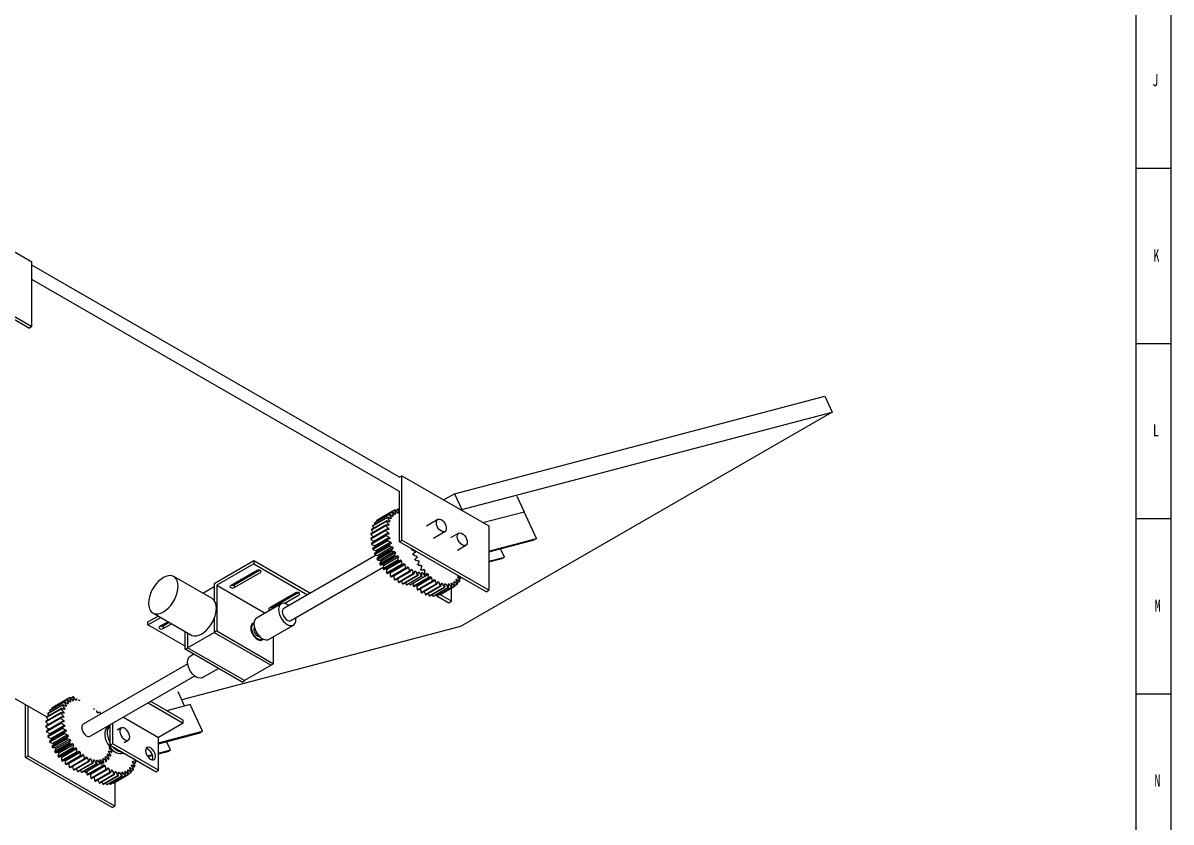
# Model space of a CAD drawing. Header units: millimetres. Extents: x 0 to 1189, y 0 to 841.
# Drawn here: x 861.2 to 1189, y 184 to 412.1 of the extents above; entities that cross this region are included whole.
import ezdxf

# ---------------------------------------------------------------- set-up
doc = ezdxf.new("R2010")
doc.units = ezdxf.units.MM
doc.layers.add('10', color=7, linetype='Continuous')
doc.layers.add('5', color=7, linetype='Continuous')
doc.styles.add('SLDTEXTSTYLE5', font='TXT', dxfattribs={"width": 0.7})

msp = doc.modelspace()

# ---------------------------------------------------------------- linework, layer by layer
at = {"color": 7, "linetype": 'Continuous', "lineweight": 25}
for p, q in [((863.7863, 343.7696), (839.0376, 358.0567)), ((863.7863, 325.3974), (863.7863, 343.7696)), ((968.7512, 282.3824), (863.7863, 342.9773)), ((838.3305, 339.2764), (863.0792, 324.9892)), ((839.0376, 339.6846), (863.7863, 325.3974)), ((968.7512, 278.2997), (863.7863, 338.8946)), ((863.7863, 325.3974), (863.0792, 324.9892)), ((984.4025, 277.677), (1090.1743, 305.5018)), ((1090.1743, 305.5018), (1092.2546, 300.9997)), ((1092.2546, 300.9997), (986.1886, 239.7691)), ((986.4829, 273.1749), (1092.2546, 300.9997)), ((968.7512, 282.3824), (969.4374, 282.7785)), ((969.4374, 264.4063), (969.4374, 282.7785)), ((969.4374, 282.7785), (994.1862, 268.4914)), ((968.7303, 263.9981), (968.7303, 278.2876)), ((981.3385, 275.9082), (984.4025, 277.677)), ((984.4025, 277.677), (986.4829, 273.1749)), ((1002.2701, 277.0275), (1004.3308, 272.5679)), ((764.446, 273.7813), (868.0032, 213.999)), ((966.4872, 272.4951), (962.2446, 270.0459)), ((962.3861, 270.1555), (966.6287, 272.6047)), ((967.2988, 272.9917), (963.0562, 270.5425)), ((968.2312, 273.2601), (967.6073, 272.8999)), ((986.278, 273.0567), (986.4829, 273.1749)), ((992.5108, 269.4585), (1004.3308, 272.5679)), ((1007.8674, 264.9144), (1004.3308, 272.5679)), ((960.5681, 266.3399), (964.8107, 268.7891)), ((964.9589, 269.7844), (960.7163, 267.3352)), ((960.7672, 267.5505), (965.0098, 269.9997)), ((965.3027, 270.8714), (961.06, 268.4222)), ((961.1434, 268.6066), (965.3861, 271.0558)), ((965.8163, 271.7825), (961.5737, 269.3333)), ((961.6875, 269.4821), (965.9302, 271.9313)), ((965.6826, 268.8657), (965.3294, 268.6619)), ((965.9496, 269.8725), (965.6568, 269.7036)), ((966.3705, 270.7279), (966.1129, 270.5792)), ((966.9351, 271.4109), (966.6986, 271.2744)), ((967.5162, 271.8423), (967.4033, 271.7771)), ((979.6884, 270.3541), (976.4231, 268.469)), ((964.7936, 268.5481), (960.551, 266.0989)), ((960.551, 265.0045), (964.7936, 267.4537)), ((964.8107, 267.193), (960.5681, 264.7438)), ((960.7163, 263.5773), (964.9589, 266.0265)), ((965.0098, 265.7525), (960.7672, 263.3033)), ((965.633, 266.5002), (961.3903, 264.0509)), ((965.5762, 267.7323), (965.1, 267.4574)), ((978.423, 265.0048), (981.6883, 266.8899)), ((985.6517, 266.4327), (983.3174, 265.0851)), ((994.1862, 268.4914), (994.1862, 250.1192)), ((961.06, 262.0934), (965.3027, 264.5426)), ((965.3861, 264.262), (961.1434, 261.8128)), ((965.4217, 264.6201), (961.1791, 262.1708)), ((961.5737, 260.5893), (965.8163, 263.0385)), ((965.8515, 265.1997), (961.6089, 262.7504)), ((965.9302, 262.7583), (961.6875, 260.309)), ((966.2023, 263.3712), (961.9597, 260.922)), ((966.2265, 263.8628), (961.9838, 261.4136)), ((966.7486, 262.5225), (962.5059, 260.0733)), ((968.7303, 263.9981), (969.4374, 264.4063)), ((993.4791, 249.711), (968.7303, 263.9981)), ((994.1862, 250.1192), (969.4374, 264.4063)), ((985.3173, 261.6209), (987.6516, 262.9685)), ((994.1862, 261.3154), (1007.8674, 264.9144)), ((994.1862, 261.0932), (1007.1603, 264.5062)), ((1007.8674, 264.9144), (1007.1603, 264.5062)), ((962.0455, 260.169), (935.6865, 244.9523)), ((962.2446, 259.1021), (966.4872, 261.5513)), ((966.6287, 261.2783), (962.3861, 258.8291)), ((966.9351, 262.1185), (962.6924, 259.6692)), ((963.0562, 257.6684), (967.2988, 260.1176)), ((967.405, 261.2118), (963.1624, 258.7626)), ((967.4645, 259.8585), (963.2219, 257.4093)), ((967.6293, 260.8232), (963.3867, 258.374)), ((968.1796, 259.9629), (963.9369, 257.5137)), ((968.4362, 259.5994), (964.1936, 257.1502)), ((972.0004, 261.9175), (972.1674, 262.0139)), ((972.2715, 261.7572), (972.0675, 261.6394)), ((972.4291, 260.4191), (972.6331, 260.5369)), ((972.7318, 260.2555), (972.5277, 260.1378)), ((972.8904, 260.7298), (972.6864, 260.612)), ((972.9112, 261.1607), (973.1152, 261.2784)), ((973.0219, 258.9187), (973.2259, 259.0364)), ((973.3599, 259.818), (973.5639, 259.9357)), ((973.5253, 259.4099), (973.7294, 259.5276)), ((994.1862, 258.4269), (998.675, 259.6078)), ((994.1862, 258.2047), (997.9679, 259.1996)), ((998.675, 259.6078), (997.5765, 261.9851)), ((997.9679, 259.1996), (998.675, 259.6078)), ((927.1405, 258.5291), (915.8268, 251.9978)), ((927.1405, 257.7125), (916.5339, 251.5894)), ((928.0281, 255.7877), (920.5287, 251.4584)), ((921.5144, 251.7058), (928.7505, 255.8831)), ((927.1405, 258.5291), (927.1405, 257.7125)), ((943.1726, 249.2739), (927.1405, 258.5291)), ((927.1405, 257.7125), (942.4654, 248.8657)), ((937.6864, 241.4881), (964.0468, 256.7056)), ((963.9886, 256.3234), (968.2312, 258.7727)), ((968.417, 258.5339), (964.1744, 256.0847)), ((964.6552, 256.2526), (968.8978, 258.7018)), ((965.0188, 255.1004), (969.2614, 257.5496)), ((969.3359, 258.4771), (965.0932, 256.0279)), ((969.4628, 257.3371), (965.2201, 254.8879)), ((965.3464, 254.9521), (969.589, 257.4013)), ((970.3061, 257.4841), (966.0635, 255.0348)), ((966.1214, 254.0294), (970.3641, 256.4786)), ((970.576, 256.2976), (966.3333, 253.8483)), ((971.3231, 256.6446), (967.0804, 254.1954)), ((972.3617, 255.9795), (971.8857, 255.7046)), ((973.3538, 258.7589), (973.1497, 258.6411)), ((973.7643, 257.4533), (973.9683, 257.571)), ((974.1222, 257.304), (973.9182, 257.1863)), ((973.9499, 258.4881), (974.1539, 258.6059)), ((974.1556, 258.0905), (974.3597, 258.2083)), ((974.638, 256.0589), (974.8421, 256.1767)), ((974.6667, 257.2039), (974.8707, 257.3217)), ((975.0182, 255.9268), (974.8142, 255.8091)), ((974.9076, 256.8265), (975.1117, 256.9443)), ((975.4925, 255.9968), (975.6965, 256.1146)), ((975.7628, 255.649), (975.9668, 255.7668)), ((915.2027, 247.7532), (904.3132, 254.0395)), ((921.5144, 250.8893), (929.0139, 255.2186)), ((967.2693, 253.1368), (971.512, 255.586)), ((971.7292, 255.4409), (967.4866, 252.9916)), ((968.4343, 252.4445), (972.6769, 254.8938)), ((972.8942, 254.7881), (968.6515, 252.3389)), ((969.5876, 251.9697), (973.8302, 254.4189)), ((974.0421, 254.3554), (969.7994, 251.9061)), ((970.7008, 251.724), (974.9434, 254.1732)), ((975.1447, 254.1533), (970.9021, 251.7041)), ((971.7465, 251.7134), (975.9891, 254.1627)), ((976.1749, 254.1869), (971.9323, 251.7377)), ((972.6521, 251.2867), (976.8947, 253.7359)), ((977.1019, 253.5383), (972.8593, 251.0891)), ((973.3964, 255.505), (973.0433, 255.3012)), ((973.6577, 251.3352), (977.9004, 253.7844)), ((973.7805, 250.3004), (978.0231, 252.7496)), ((978.2383, 252.5857), (973.9957, 250.1365)), ((974.4018, 255.2329), (974.1091, 255.064)), ((975.353, 255.1699), (975.0954, 255.0212)), ((975.6216, 254.77), (975.8256, 254.8877)), ((976.0196, 254.6612), (975.8156, 254.5434)), ((976.111, 254.668), (976.3208, 254.7891)), ((976.1666, 254.2791), (976.9041, 254.7048)), ((978.3125, 252.6713), (978.9312, 253.0284)), ((979.5684, 252.2228), (979.9711, 252.4553)), ((985.2514, 252.3036), (985.8622, 252.6562)), ((985.7254, 253.2773), (986.3251, 253.6235)), ((912.5456, 249.287), (915.8268, 251.1812)), ((915.8268, 251.9978), (915.8268, 247.1965)), ((915.8268, 251.1812), (915.8268, 247.1965)), ((916.5339, 251.5894), (916.5339, 238.5248)), ((916.5339, 251.5894), (930.3587, 243.6086)), ((921.5144, 251.7058), (921.5144, 250.8893)), ((939.084, 249.4053), (931.5846, 245.076)), ((932.5703, 245.3234), (939.8064, 249.5007)), ((974.9403, 249.5039), (979.183, 251.9531)), ((979.4009, 251.827), (975.1582, 249.3778)), ((976.1031, 248.9168), (980.3457, 251.366)), ((980.561, 251.2808), (976.3184, 248.8316)), ((977.2402, 248.5536), (981.4828, 251.0028)), ((981.6901, 250.9605), (977.4475, 248.5113)), ((978.3235, 248.4231), (982.5662, 250.8723)), ((982.7604, 250.8741), (978.5178, 248.4249)), ((979.3265, 248.5287), (983.5691, 250.9779)), ((983.7456, 251.0237), (979.5029, 248.5745)), ((980.2243, 248.8677), (984.467, 251.3169)), ((980.3083, 248.9146), (984.551, 251.3638)), ((980.6755, 251.8951), (980.9945, 252.0792)), ((981.703, 251.7517), (981.9762, 251.9094)), ((982.6463, 251.8082), (982.8921, 251.9501)), ((983.49, 252.0678), (983.7195, 252.2003)), ((983.5289, 246.9937), (983.5289, 250.7738)), ((984.5939, 251.5093), (985.2377, 251.881)), ((993.4791, 249.711), (994.1862, 250.1192)), ((934.9366, 246.2514), (927.8655, 242.1693)), ((935.8399, 246.3944), (940.0698, 248.8362)), ((979.0766, 248.7475), (979.2118, 248.6695)), ((979.417, 248.551), (982.8218, 246.5855)), ((980.146, 248.9457), (980.2243, 248.8677)), ((983.5289, 246.9937), (980.2543, 248.8841)), ((982.8218, 246.5855), (983.5289, 246.9937)), ((896.9117, 241.0783), (899.8374, 242.7673)), ((898.3137, 243.6469), (909.2031, 237.3606)), ((896.9117, 240.2618), (900.5446, 242.359)), ((896.9117, 240.2618), (896.9117, 241.0783)), ((907.5183, 234.1387), (896.9117, 240.2618)), ((902.6555, 241.1404), (900.2459, 239.7494)), ((901.2317, 239.9969), (902.9341, 240.9796)), ((901.2317, 239.1803), (903.6413, 240.5714)), ((901.2317, 239.9969), (901.2317, 239.1803)), ((986.1886, 239.7691), (906.5713, 218.8246)), ((915.8268, 242.1013), (915.8268, 238.1166)), ((926.9513, 240.4869), (926.3784, 240.1562)), ((931.3652, 236.107), (938.4363, 240.189)), ((907.5183, 233.3202), (907.5183, 238.3332)), ((908.2254, 233.7284), (915.8268, 238.1166)), ((908.2254, 237.925), (908.2254, 233.7284)), ((916.5339, 238.5248), (915.8268, 238.1166)), ((915.8268, 238.1166), (932.0903, 228.7279)), ((916.5339, 238.5248), (932.7974, 229.1361)), ((928.8782, 235.8259), (929.4511, 236.1566)), ((932.7974, 229.1361), (932.7974, 236.9337)), ((907.5183, 233.3202), (908.2254, 233.7284)), ((923.7818, 223.9315), (907.5183, 233.3202)), ((924.4889, 224.3397), (908.2254, 233.7284)), ((910.0275, 231.8717), (908.9504, 231.2499)), ((908.2641, 229.1217), (878.4264, 211.8967)), ((912.4501, 225.1875), (917.0281, 227.8303)), ((932.0903, 228.7279), (924.4889, 224.3397)), ((932.7974, 229.1361), (932.0903, 228.7279)), ((880.4262, 208.4325), (910.264, 225.6575)), ((923.7818, 223.9315), (924.4889, 224.3397)), ((875.4545, 219.7013), (874.8305, 219.3411)), ((907.3702, 217.0957), (905.4926, 221.1591)), ((861.9781, 202.3714), (861.9781, 217.4773)), ((862.6852, 202.7796), (862.6852, 217.069)), ((867.9904, 213.9916), (872.2331, 216.4408)), ((872.5259, 217.3126), (868.2833, 214.8633)), ((868.3667, 215.0477), (872.6093, 217.4969)), ((873.0395, 218.2236), (868.7969, 215.7744)), ((868.9108, 215.9232), (873.1534, 218.3724)), ((873.7104, 218.9362), (869.4678, 216.487)), ((869.6093, 216.5966), (873.852, 219.0459)), ((874.5221, 219.4328), (870.2794, 216.9836)), ((873.3361, 217.0203), (873.5937, 217.1691)), ((873.9219, 217.7155), (874.1583, 217.852)), ((874.7395, 218.2834), (874.6266, 218.2182)), ((896.9925, 217.996), (907.0123, 212.2118)), ((907.0123, 213.0283), (897.6998, 218.4043)), ((908.9675, 217.5159), (902.2842, 215.7578)), ((912.5041, 209.8624), (908.9675, 217.5159)), ((872.0168, 214.9892), (867.7742, 212.54)), ((867.7742, 211.4456), (872.0168, 213.8949)), ((867.7913, 212.781), (872.0339, 215.2302)), ((872.0339, 213.6341), (867.7913, 211.1849)), ((872.1822, 216.2255), (867.9395, 213.7763)), ((872.3232, 213.8985), (872.7994, 214.1734)), ((872.5527, 215.103), (872.9058, 215.3069)), ((872.8801, 216.1447), (873.1728, 216.3137)), ((882.7316, 215.1863), (882.5677, 215.0917)), ((889.9215, 213.914), (899.9412, 208.1297)), ((867.9395, 210.0184), (872.1822, 212.4676)), ((872.2331, 212.1936), (867.9904, 209.7444)), ((868.2833, 208.5345), (872.5259, 210.9837)), ((872.6093, 210.7031), (868.3667, 208.2539)), ((872.645, 211.0612), (868.4023, 208.6119)), ((868.6136, 210.4921), (872.8562, 212.9413)), ((868.8321, 209.1915), (873.0748, 211.6408)), ((873.4256, 209.8124), (869.1829, 207.3631)), ((869.2071, 207.8547), (873.4497, 210.3039)), ((886.1526, 211.4563), (885.4631, 211.0583)), ((886.1526, 205.8831), (886.1526, 211.7383)), ((886.8597, 206.2913), (886.8597, 212.1465)), ((889.3054, 210.8131), (888.1579, 210.1507)), ((907.0123, 212.2118), (899.9412, 208.1297)), ((899.9412, 206.5575), (912.5041, 209.8624)), ((907.0123, 212.2118), (907.0123, 213.0283)), ((912.5041, 209.8624), (911.797, 209.4542)), ((868.7969, 207.0304), (873.0395, 209.4797)), ((873.1534, 209.1994), (868.9108, 206.7501)), ((869.4678, 205.5432), (873.7104, 207.9924)), ((873.852, 207.7194), (869.6093, 205.2702)), ((869.7292, 206.5144), (873.9718, 208.9636)), ((869.9157, 206.1104), (874.1583, 208.5596)), ((870.2794, 204.1095), (874.5221, 206.5587)), ((870.3856, 205.2037), (874.6282, 207.6529)), ((870.6099, 204.8151), (874.8526, 207.2643)), ((890.1577, 206.6865), (891.3052, 207.3489)), ((899.9412, 206.3353), (911.797, 209.4542)), ((899.9412, 198.7395), (899.9412, 208.1297)), ((903.3117, 204.5557), (902.2132, 206.933)), ((874.6878, 206.2996), (870.4451, 203.8504)), ((871.1602, 203.9548), (875.4028, 206.404)), ((871.2118, 202.7646), (875.4545, 205.2138)), ((875.6403, 204.975), (871.3976, 202.5258)), ((871.4168, 203.5913), (875.6595, 206.0405)), ((871.8784, 202.6937), (876.1211, 205.1429)), ((872.242, 201.5415), (876.4847, 203.9907)), ((872.3165, 202.469), (876.5591, 204.9183)), ((876.686, 203.7782), (872.4434, 201.329)), ((872.5696, 201.3932), (876.8123, 203.8424)), ((873.2867, 201.4759), (877.5294, 203.9252)), ((886.8597, 206.2913), (886.1526, 205.8831)), ((886.1526, 205.8831), (899.2341, 198.3313)), ((886.4365, 203.7827), (886.6196, 203.8884)), ((899.9412, 198.7395), (886.8597, 206.2913)), ((889.3562, 203.5508), (889.9308, 203.702)), ((899.9412, 203.6691), (903.3117, 204.5557)), ((899.9412, 203.4469), (902.6046, 204.1475)), ((902.6046, 204.1475), (903.3117, 204.5557)), ((861.9781, 202.3714), (862.6852, 202.7796)), ((886.7268, 188.0842), (861.9781, 202.3714)), ((887.4339, 188.4924), (862.6852, 202.7796)), ((873.3447, 200.4705), (877.5873, 202.9197)), ((877.7992, 202.7387), (873.5566, 200.2894)), ((874.3037, 200.6365), (878.5463, 203.0857)), ((874.4926, 199.5779), (878.7352, 202.0271)), ((878.9525, 201.882), (874.7098, 199.4327)), ((875.6575, 198.8857), (879.9002, 201.3349)), ((880.1174, 201.2292), (875.8748, 198.78)), ((876.8108, 198.4108), (881.0534, 200.86)), ((881.2653, 200.7965), (877.0227, 198.3472)), ((877.924, 198.1651), (882.1666, 200.6143)), ((882.368, 200.5944), (878.1253, 198.1452)), ((878.9697, 198.1546), (883.2123, 200.6038)), ((879.1089, 202.1458), (879.5849, 202.4206)), ((883.3982, 200.628), (879.1555, 198.1788)), ((879.4882, 197.5043), (883.7308, 199.9536)), ((880.2666, 201.7423), (880.6197, 201.9461)), ((884.7365, 200.002), (880.4938, 197.5528)), ((881.3323, 201.5051), (881.625, 201.674)), ((882.3186, 201.4623), (882.5762, 201.611)), ((883.2667, 201.6529), (883.4498, 201.7586)), ((883.7402, 200.9224), (883.3899, 200.7202)), ((883.9817, 200.7229), (884.1649, 200.8286)), ((884.0011, 201.9811), (884.1132, 202.0458)), ((884.3306, 200.8964), (884.1474, 200.7907)), ((884.8176, 201.1777), (885.0007, 201.2834)), ((885.5161, 201.8511), (885.6992, 201.9568)), ((886.0602, 202.7266), (886.2433, 202.8323)), ((892.843, 200.6256), (893.4513, 200.9768)), ((892.923, 201.8842), (893.0013, 201.9294)), ((892.9695, 201.8351), (893.1036, 201.8703)), ((893.1309, 201.6553), (893.368, 201.7177)), ((896.7168, 202.8208), (898.168, 203.2026)), ((896.8452, 202.6324), (898.2377, 202.9987)), ((878.6672, 198.458), (878.7891, 198.4033)), ((879.2714, 198.2457), (879.4689, 198.2099)), ((883.938, 199.7559), (879.6954, 197.3067)), ((880.6166, 196.5181), (884.8592, 198.9673)), ((885.0744, 198.8034), (880.8318, 196.3541)), ((881.7764, 195.7215), (886.0191, 198.1708)), ((886.237, 198.0446), (881.9944, 195.5954)), ((882.9392, 195.1344), (887.1819, 197.5837)), ((887.3971, 197.4984), (883.1545, 195.0492)), ((884.0763, 194.7712), (888.3189, 197.2204)), ((888.5263, 197.1782), (884.2836, 194.729)), ((885.7673, 199.246), (885.1487, 198.8889)), ((885.1596, 194.6407), (889.4023, 197.09)), ((889.5966, 197.0918), (885.3539, 194.6425)), ((886.1626, 194.7463), (890.4052, 197.1955)), ((890.5817, 197.2413), (886.339, 194.7921)), ((886.8072, 198.6729), (886.4045, 198.4404)), ((887.0604, 195.0853), (891.3031, 197.5345)), ((887.1444, 195.1323), (891.3871, 197.5815)), ((887.8306, 198.2968), (887.5116, 198.1127)), ((888.8123, 198.1271), (888.5391, 197.9693)), ((889.7282, 198.1678), (889.4824, 198.0258)), ((890.5556, 198.4179), (890.3261, 198.2854)), ((891.43, 197.727), (892.0738, 198.0986)), ((892.0875, 198.5212), (892.6983, 198.8738)), ((892.5615, 199.4949), (893.1612, 199.8412)), ((899.2341, 198.3313), (899.9412, 198.7395)), ((886.9821, 195.1633), (887.0604, 195.0853)), ((887.4339, 195.2994), (887.4339, 188.4924)), ((886.7268, 188.0842), (887.4339, 188.4924))]:
    msp.add_line(p, q, dxfattribs=at)
at = {"color": 8, "linetype": 'Continuous', "lineweight": 25}
for p, q in [((929.0139, 255.7877), (929.0139, 255.2186)), ((940.0698, 249.4053), (940.0698, 248.8362)), ((932.5703, 245.3234), (932.5703, 244.8853)), ((889.7745, 203.7923), (889.3562, 203.5508))]:
    msp.add_line(p, q, dxfattribs=at)
at = {"color": 7, "linetype": 'Continuous', "lineweight": 25, "flags": 128}
for points in [[(962.3114, 269.8423), (962.2885, 269.9093), (962.2446, 270.0459)], [(979.2742, 269.4384), (979.337, 269.8835), (979.5199, 270.2165), (979.8066, 270.4078), (980.1717, 270.4404), (980.5827, 270.3115), (981.0031, 270.0324), (981.3955, 269.628), (981.7251, 269.1343), (981.9625, 268.595), (982.0868, 268.0581), (982.0868, 267.5713), (981.9625, 267.1778), (981.7251, 266.9127), (981.3955, 266.7995), (981.0031, 266.8482), (980.5827, 267.0545), (980.1717, 267.4), (979.8066, 267.8542), (979.5199, 268.3766), (979.337, 268.9207), (979.2742, 269.4384)], [(985.2392, 265.4349), (985.2812, 265.895), (985.4451, 266.249), (985.7161, 266.4653), (986.0703, 266.5249), (986.4761, 266.4224), (986.8975, 266.1669), (987.2971, 265.7811), (987.6393, 265.2993), (987.8938, 264.7642), (988.0379, 264.2236), (988.0588, 263.7253), (987.9547, 263.3137), (987.7348, 263.0253), (987.4187, 262.8858), (987.0344, 262.9075), (986.6161, 263.0886), (986.201, 263.4128), (985.8259, 263.8515), (985.5242, 264.3657), (985.3226, 264.9096), (985.2392, 265.4349)], [(961.3993, 263.9716), (961.3957, 264.0025), (961.3903, 264.0509)], [(961.1791, 262.1708), (961.1316, 262.1421), (961.06, 262.0934)], [(929.0139, 255.2186), (929.165, 255.3492), (929.218, 255.5032), (929.165, 255.6572), (929.0139, 255.7877), (928.7877, 255.8749), (928.521, 255.9056), (928.2543, 255.8749), (928.0281, 255.7877)], [(901.3134, 243.944), (902.0502, 244.4437), (902.7645, 245.0771), (903.4348, 245.825), (904.0406, 246.6645), (904.5635, 247.5703), (904.9877, 248.5147), (905.3002, 249.4691), (905.4916, 250.4045), (905.5561, 251.2924), (905.4916, 252.106), (905.3002, 252.8204), (904.9877, 253.4139), (904.5635, 253.8686), (904.0406, 254.1706), (903.4348, 254.3107), (902.7645, 254.2847), (902.0502, 254.0933), (901.3134, 253.7425), (900.5767, 253.2427), (899.8624, 252.6093), (899.1921, 251.8615), (898.5863, 251.0219), (898.0634, 250.1162), (897.6392, 249.1717), (897.3267, 248.2173), (897.1353, 247.2819), (897.0708, 246.394), (897.1353, 245.5805), (897.3267, 244.8661), (897.6392, 244.2725), (898.0634, 243.8178), (898.5863, 243.5158), (899.1921, 243.3757), (899.8624, 243.4018), (900.5767, 243.5931), (901.3134, 243.944)], [(965.3464, 254.9521), (965.2981, 254.9255), (965.2201, 254.8879)], [(967.0804, 254.1954), (967.0412, 254.2243), (967.0164, 254.2427)], [(920.5287, 251.4584), (920.3776, 251.3278), (920.3245, 251.1738), (920.3776, 251.0199), (920.5287, 250.8893), (920.7548, 250.8021), (921.0216, 250.7715), (921.2883, 250.8021), (921.5144, 250.8893)], [(940.0698, 248.8362), (940.2208, 248.9668), (940.2739, 249.1207), (940.2208, 249.2747), (940.0698, 249.4053), (939.8436, 249.4925), (939.5769, 249.5231), (939.3101, 249.4925), (939.084, 249.4053)], [(972.5562, 252.0979), (972.6027, 252.0447), (972.634, 252.0095)], [(915.8268, 247.1965), (915.395, 247.6268), (915.2027, 247.7532)], [(915.8268, 242.1013), (916.0937, 242.8495), (916.2879, 243.5922), (916.406, 244.3155), (916.4455, 245.0061), (916.406, 245.6509), (916.2879, 246.2381), (916.0937, 246.7565), (915.8268, 247.1965)], [(937.1228, 245.7814), (936.6792, 246.0823), (936.1287, 246.3266), (935.6061, 246.4151), (935.1377, 246.3434), (934.747, 246.1151), (934.4535, 245.7417), (934.272, 245.2418), (934.2116, 244.6405), (934.2753, 243.968), (934.4598, 243.258), (934.7561, 242.5462), (935.1491, 241.8681), (935.6192, 241.2578), (936.1428, 240.7459), (936.6937, 240.3581), (937.2443, 240.1138), (937.7668, 240.0253), (938.2352, 240.097), (938.6259, 240.3253), (938.9194, 240.6987), (939.1009, 241.1986), (939.1613, 241.7999), (939.1226, 242.3172)], [(931.5846, 245.076), (931.4335, 244.9454), (931.3804, 244.7914), (931.4335, 244.6374), (931.5846, 244.5069), (931.7781, 244.428)], [(935.6865, 244.9523), (935.4596, 244.7408), (935.3068, 244.3754), (935.2765, 243.9073), (935.3715, 243.3782), (935.5834, 242.835), (935.8933, 242.3261), (936.2736, 241.8966), (936.6906, 241.5847), (937.1073, 241.4182), (937.4866, 241.4117), (937.6864, 241.4881)], [(900.2459, 239.7494), (900.0948, 239.6188), (900.0418, 239.4648), (900.0948, 239.3109), (900.2459, 239.1803), (900.4721, 239.0931), (900.7388, 239.0625), (901.0056, 239.0931), (901.2317, 239.1803)], [(909.2031, 237.3606), (909.4742, 237.2301), (910.0715, 237.0903), (910.7318, 237.1123), (911.4357, 237.2955), (912.1622, 237.6344), (912.89, 238.119), (913.5974, 238.7349), (914.2636, 239.464), (914.8688, 240.2846), (915.395, 241.1725), (915.8268, 242.1013)], [(926.2567, 239.4443), (926.3229, 238.8249), (926.5172, 238.1712), (926.8262, 237.5277), (927.2289, 236.9384), (927.6979, 236.4433), (928.2012, 236.0763), (928.7045, 235.8622), (929.1735, 235.8158), (929.5762, 235.9402), (929.8373, 236.1637)], [(927.1405, 240.5671), (926.9092, 240.4609), (926.6316, 240.167), (926.4704, 239.7362), (926.4375, 239.2006), (926.5355, 238.5997), (926.757, 237.9783), (927.0856, 237.3823), (927.4969, 236.856), (927.9605, 236.4384), (928.4419, 236.1605), (928.9055, 236.0428), (929.3168, 236.0942), (929.6152, 236.2804)], [(926.8171, 240.4094), (926.5218, 240.4195), (926.519, 240.4192)], [(927.8655, 242.1693), (927.6759, 242.0331), (927.3825, 241.6596), (927.201, 241.1597), (927.1405, 240.5585), (927.2042, 239.886), (927.3888, 239.176), (927.685, 238.4641), (928.078, 237.786), (928.5482, 237.1758), (929.0718, 236.6639), (929.6227, 236.2761), (930.1732, 236.0318), (930.6958, 235.9433), (931.1641, 236.015), (931.3652, 236.107)], [(927.2955, 239.482), (927.2826, 239.4644), (927.1566, 239.1374), (927.1566, 238.7121), (927.2826, 238.2396), (927.5194, 237.7771), (927.8384, 237.3802), (928.2012, 237.0969), (928.564, 236.9614), (928.7531, 236.9572)], [(929.1763, 235.8161), (929.1781, 235.8186), (929.3168, 236.0791)], [(908.2891, 228.9665), (908.2254, 229.639), (908.2859, 230.2403), (908.4674, 230.7402), (908.7608, 231.1136), (908.9504, 231.2499)], [(912.4501, 225.1875), (912.249, 225.0955), (911.7807, 225.0238), (911.2581, 225.1123), (910.7076, 225.3566), (910.1567, 225.7444), (909.633, 226.2563), (909.1629, 226.8666), (908.7699, 227.5447), (908.4737, 228.2565), (908.2891, 228.9665)], [(869.4678, 216.487), (869.5118, 216.3504), (869.5347, 216.2834)], [(877.2276, 218.6552), (877.1709, 218.7912), (877.1568, 218.8237)], [(881.625, 216.1167), (881.6818, 216.1871), (881.6959, 216.2033)], [(882.8175, 215.217), (882.7866, 215.3517), (882.784, 215.3637)], [(868.6136, 210.4921), (868.619, 210.4436), (868.6225, 210.4127)], [(878.0121, 210.981), (878.0749, 210.4634), (878.2578, 209.9192), (878.5446, 209.3968), (878.9096, 208.9427), (879.3206, 208.5971), (879.741, 208.3908), (880.1334, 208.3421), (880.4262, 208.4325)], [(885.4631, 211.0583), (885.3531, 210.9878), (884.9842, 210.6135), (884.7291, 210.0978), (884.5989, 209.4632), (884.5994, 208.7374), (884.7305, 207.9522), (884.9865, 207.1419), (885.3562, 206.3419), (885.8234, 205.5871), (886.3677, 204.9106), (886.9654, 204.3419), (887.5903, 203.9059), (888.215, 203.6217), (888.8124, 203.5015), (889.3562, 203.5508)], [(886.1702, 211.4665), (886.0602, 211.396), (885.6913, 211.0217), (885.4362, 210.506), (885.306, 209.8714), (885.3065, 209.1456), (885.4376, 208.3604), (885.6936, 207.5501), (886.0633, 206.7501), (886.1526, 206.589)], [(891.7195, 208.2646), (891.6567, 208.7823), (891.4738, 209.3264), (891.1871, 209.8488), (890.822, 210.303), (890.411, 210.6485), (889.9906, 210.8548), (889.5982, 210.9035), (889.2686, 210.7903), (889.0311, 210.5252), (888.9069, 210.1317), (888.9069, 209.6449), (889.0311, 209.108), (889.2686, 208.5687), (889.5982, 208.0749), (889.9906, 207.6706), (890.411, 207.3915), (890.822, 207.2626), (891.1871, 207.2952), (891.4738, 207.4865), (891.6567, 207.8195), (891.7195, 208.2646)], [(868.4023, 208.6119), (868.3549, 208.5832), (868.2833, 208.5345)], [(885.968, 205.1515), (886.141, 205.0399), (886.3389, 204.9423)], [(897.6431, 201.8871), (898.0599, 201.719), (898.4398, 201.7109), (898.7488, 201.8636), (898.9596, 202.1635), (899.0534, 202.584), (899.0219, 203.0876), (898.8678, 203.6297), (898.605, 204.162), (898.2567, 204.6373), (897.8539, 205.0133), (897.4323, 205.2567), (897.0295, 205.3457), (896.6812, 205.2726), (896.4184, 205.0437), (896.2643, 204.6795), (896.2328, 204.2122), (896.3266, 203.6835), (896.5374, 203.1402), (896.8464, 202.6307), (897.2263, 202.2003), (897.6431, 201.8871)], [(898.2249, 201.6958), (898.2525, 201.7553), (898.3463, 202.1758), (898.3147, 202.6794), (898.1607, 203.2215), (897.8979, 203.7538), (897.5496, 204.2291), (897.1468, 204.6051), (896.7252, 204.8485), (896.3542, 204.9363)], [(872.4434, 201.329), (872.5213, 201.3667), (872.5696, 201.3932)], [(874.2396, 200.6838), (874.2644, 200.6654), (874.3037, 200.6365)], [(883.4472, 201.2321), (883.3835, 201.1713), (883.331, 201.1265)], [(878.7411, 198.4736), (878.6965, 198.4567), (878.6131, 198.4296)]]:
    msp.add_lwpolyline(points, dxfattribs=at)
at = {"color": 7, "linetype": 'Continuous', "lineweight": 25}
for centre, radius, start, end in [((968.7439, 269.7284), 3.5703, 126.329529, 129.202933), ((972.746, 274.4458), 6.5558, 197.311059, 207.5772), ((962.6853, 268.1376), 5.9586, 37.620568, 48.5633), ((968.7369, 269.7121), 3.581, 110.811731, 113.676393), ((973.1405, 274.1737), 5.9601, 191.438135, 202.37868), ((962.6472, 268.6157), 6.554, 32.421496, 42.690255), ((969.1574, 268.9171), 3.3579, 102.400918, 106.929178), ((968.8516, 269.2256), 4.0819, 96.1111, 98.741438), ((973.3717, 273.6996), 5.1592, 184.886027, 196.935637), ((963.0301, 269.1828), 6.7706, 32.658717, 37.285088), ((964.875, 266.9256), 4.086, 141.268972, 143.896823), ((967.7851, 271.9324), 6.7333, 202.706572, 206.248653), ((964.5012, 267.2792), 3.5703, 126.329529, 129.202933), ((973.5692, 268.0465), 8.79, 175.153558, 176.728402), ((964.4563, 266.2071), 2.6061, 63.159868, 82.184445), ((971.5502, 268.3408), 6.7475, 165.767679, 167.646461), ((970.402, 273.3277), 6.4947, 213.063717, 223.394409), ((963.938, 266.7915), 3.3825, 55.547223, 71.52548), ((970.0376, 268.8407), 5.1521, 154.536084, 156.786349), ((971.3489, 274.0781), 6.8439, 207.939726, 217.915278), ((963.4265, 267.2684), 4.2643, 48.958469, 62.643568), ((972.4516, 267.6873), 6.8708, 170.123763, 172.933296), ((969.1177, 269.3748), 4.086, 141.268972, 143.896823), ((972.1474, 274.4368), 6.865, 202.746012, 212.701148), ((970.8739, 268.056), 5.2487, 159.751325, 163.112488), ((962.979, 267.6987), 5.1599, 43.066657, 55.113858), ((969.7998, 268.5336), 4.0713, 147.384747, 151.36438), ((969.2356, 268.9514), 3.3677, 133.086802, 137.601949), ((969.0789, 269.1356), 3.1254, 117.632553, 122.382859), ((969.3266, 265.5972), 8.79, 175.153558, 176.728402), ((965.2536, 269.8211), 5.9975, 218.36243, 227.665805), ((967.3076, 265.8916), 6.7475, 165.767679, 167.646461), ((966.2734, 270.9611), 6.6354, 213.12423, 219.976116), ((965.795, 266.3915), 5.1521, 154.536084, 156.786349), ((967.1846, 271.6751), 6.9348, 207.974055, 213.003684), ((969.3995, 272.1834), 5.8677, 218.282889, 229.338783), ((964.9664, 265.4622), 1.999, 72.238757, 94.959029), ((975.8994, 268.0512), 11.1219, 183.079395, 184.425547), ((968.4578, 270.6871), 5.0507, 223.772838, 235.993732), ((965.4973, 264.5311), 1.5894, 83.30665, 109.800259), ((978.2556, 268.353), 13.4987, 189.924275, 191.107401), ((967.6928, 268.9204), 4.1514, 229.737278, 243.670046), ((974.4209, 267.5491), 8.8466, 178.813538, 181.186462), ((976.5282, 267.6864), 10.9597, 186.213859, 188.271857), ((971.6568, 265.602), 11.1219, 183.079395, 184.425547), ((964.2151, 268.2379), 5.0507, 223.772838, 235.993732), ((974.013, 265.9038), 13.4987, 189.924275, 191.107401), ((963.4502, 266.4712), 4.1514, 229.737278, 243.670046), ((974.2046, 265.5856), 12.9109, 192.685508, 194.015195), ((966.1115, 263.4227), 1.3815, 96.732114, 125.836969), ((980.2911, 268.8438), 15.5933, 196.011651, 197.087336), ((967.1986, 266.9936), 3.2783, 236.433792, 252.749897), ((966.8872, 262.185), 1.3695, 112.167391, 141.444082), ((981.7915, 269.3649), 17.1822, 201.60406, 202.612881), ((978.55, 268.0589), 13.0163, 192.689362, 194.52375), ((967.027, 265.0275), 2.5204, 244.203434, 263.658413), ((980.1907, 268.5432), 14.7277, 198.529735, 200.218811), ((981.2551, 268.9727), 15.8759, 203.971759, 205.577814), ((976.0484, 266.3945), 15.5933, 196.011651, 197.087336), ((962.956, 264.5444), 3.2783, 236.433792, 252.749897), ((962.659, 259.7203), 1.3904, 120.195403, 141.316254), ((977.5488, 266.9156), 17.1822, 201.60406, 202.612881), ((962.7843, 262.5782), 2.5204, 244.203434, 263.658413), ((975.9481, 266.094), 14.7277, 198.529735, 200.218811), ((963.6536, 258.4498), 1.5528, 128.246099, 155.157985), ((978.3812, 267.2928), 18.0963, 206.911709, 207.88548), ((977.0124, 266.5234), 15.8759, 203.971759, 205.577814), ((967.8963, 260.899), 1.5528, 128.246099, 155.157985), ((982.6238, 269.742), 18.0963, 206.911709, 207.88548), ((967.1788, 263.1356), 1.937, 253.502529, 276.706537), ((969.1829, 259.6654), 1.9375, 143.30309, 166.502821), ((982.6519, 269.7541), 18.1267, 212.114849, 213.086963), ((981.5843, 269.1389), 16.2447, 209.207971, 210.790475), ((967.6039, 261.4046), 1.5523, 264.848845, 291.76659), ((981.2489, 268.9187), 15.8434, 214.420962, 216.030301), ((970.7452, 258.5881), 2.5207, 156.347275, 175.801424), ((986.4047, 265.3122), 14.5734, 192.994134, 194.119008), ((974.5097, 264.7187), 3.7122, 232.920605, 247.935613), ((973.5662, 259.5597), 1.3511, 104.133759, 133.67846), ((988.1817, 265.8328), 16.4258, 198.808999, 199.848917), ((974.1709, 262.7578), 2.8866, 240.095875, 257.861966), ((986.504, 265.0233), 13.9027, 195.626165, 197.382234), ((974.4491, 258.2863), 1.4349, 120.10625, 148.4802), ((989.4242, 266.3297), 17.7645, 204.239484, 205.225196), ((987.8527, 265.4901), 15.3304, 201.242131, 202.888001), ((962.9362, 260.6863), 1.937, 253.502529, 276.706537), ((964.9402, 257.2162), 1.9375, 143.30309, 166.502821), ((978.4093, 267.3049), 18.1267, 212.114849, 213.086963), ((977.3417, 266.6897), 16.2447, 209.207971, 210.790475), ((963.3613, 258.9554), 1.5523, 264.848845, 291.76659), ((977.0062, 266.4695), 15.8434, 214.420962, 216.030301), ((966.5026, 256.1389), 2.5207, 156.347275, 175.801424), ((977.5775, 266.7074), 17.1022, 217.385398, 218.398933), ((963.9641, 257.4595), 1.3908, 278.698127, 299.79643), ((976.0987, 265.7553), 14.6882, 219.778775, 221.472365), ((968.2916, 255.3045), 3.2792, 167.254686, 183.567878), ((981.8201, 269.1567), 17.1022, 217.385398, 218.398933), ((968.2131, 259.888), 1.3693, 278.566457, 307.845004), ((980.3414, 268.2045), 14.6882, 219.778775, 221.472365), ((972.5343, 257.7537), 3.2792, 167.254686, 183.567878), ((980.7274, 268.2099), 15.656, 222.914595, 223.985944), ((968.897, 258.5975), 1.3815, 294.17396, 323.279533), ((979.1325, 267.0527), 13.0179, 225.476646, 227.310743), ((974.4502, 257.2185), 4.1525, 176.333769, 190.263827), ((979.2456, 266.6577), 13.5091, 228.894287, 230.07643), ((969.5497, 257.5116), 1.5897, 310.210289, 336.701469), ((977.7967, 265.4858), 10.9578, 231.729649, 233.787853), ((976.3625, 256.9977), 5.0518, 184.008117, 196.227191), ((970.0905, 256.5863), 1.9994, 325.048259, 347.766651), ((976.624, 263.7291), 8.8445, 238.816033, 241.189343), ((978.1286, 257.0652), 5.8682, 190.66215, 201.717576), ((974.1615, 260.8151), 2.2092, 248.553094, 269.802389), ((975.5916, 257.0129), 1.7165, 135.863066, 161.025164), ((989.744, 266.4862), 18.1205, 209.471484, 210.445949), ((974.4569, 258.9936), 1.7224, 258.796609, 283.901783), ((988.5851, 265.8203), 16.134, 206.561304, 208.151332), ((977.0168, 255.8439), 2.2001, 149.991969, 171.300891), ((989.4142, 266.2628), 17.7222, 214.688995, 215.677336), ((988.5632, 265.7991), 16.1044, 211.763006, 213.356159), ((974.9855, 257.364), 1.4376, 271.304563, 299.644617), ((987.963, 265.3672), 15.3648, 217.027016, 218.669823), ((978.7006, 254.8768), 2.8751, 161.967266, 179.781163), ((976.4848, 265.7607), 15.656, 222.914595, 223.985944), ((974.8398, 264.5502), 12.9447, 225.98817, 227.313533), ((970.2075, 254.7693), 4.1525, 176.333769, 190.263827), ((975.003, 264.2085), 13.5091, 228.894287, 230.07643), ((972.1199, 254.5485), 5.0518, 184.008117, 196.227191), ((973.548, 262.2986), 11.1067, 235.576807, 236.924676), ((974.0095, 254.6562), 5.9979, 192.337251, 201.638116), ((972.383, 260.2863), 8.7798, 243.272702, 244.849284), ((975.5146, 254.973), 6.6445, 200.030724, 206.871675), ((977.7906, 264.7478), 11.1067, 235.576807, 236.924676), ((976.6256, 262.7355), 8.7798, 243.272702, 244.849284), ((970.4797, 255.7722), 2.6074, 337.824505, 356.842011), ((975.7588, 261.9539), 6.868, 247.070602, 249.880967), ((979.6208, 257.3613), 6.4953, 196.606158, 206.936304), ((975.8774, 260.8567), 6.7554, 252.359788, 254.236184), ((970.7269, 255.0311), 3.3833, 348.47942, 4.455104), ((975.2892, 260.4011), 5.2439, 256.892882, 260.256892), ((980.7438, 257.8062), 6.8442, 202.084738, 212.060099), ((975.5529, 259.305), 5.1678, 263.226734, 265.469879), ((975.1667, 259.2219), 4.0563, 268.638507, 272.632418), ((970.8838, 254.3498), 4.2654, 357.359734, 11.042303), ((981.4536, 258.3185), 6.8653, 207.298914, 217.253648), ((988.3997, 265.4609), 16.4286, 220.059587, 221.099874), ((975.5569, 258.2037), 4.0641, 276.105328, 278.74721), ((975.6455, 255.9593), 1.3509, 286.078783, 315.62581), ((971.4393, 253.8029), 4.7512, 4.635713, 10.976315), ((986.8751, 264.4285), 13.9274, 222.526673, 224.280655), ((980.5676, 254.185), 3.7002, 171.924476, 186.970123), ((987.0835, 264.2074), 14.6104, 225.783994, 226.906927), ((976.326, 254.7741), 1.4592, 302.122062, 330.178713), ((985.5599, 263.0438), 12.0168, 228.465769, 230.401524), ((982.4979, 253.8051), 4.5976, 180.257757, 193.271605), ((985.5924, 262.4637), 12.3149, 232.074175, 233.332749), ((976.9316, 253.7733), 1.7657, 317.734865, 342.426537), ((984.2907, 261.374), 9.9184, 235.092646, 237.291516), ((984.3555, 253.7316), 5.4698, 187.386542, 198.974156), ((977.3998, 252.9086), 2.2746, 331.608356, 352.446427), ((983.2526, 259.5825), 7.8464, 242.707521, 245.277754), ((986.0026, 253.921), 6.2071, 193.658733, 204.306677), ((982.3955, 255.0889), 3.1784, 305.292166, 309.991151), ((978.5357, 249.8437), 6.2828, 14.394359, 24.957233), ((988.7005, 256.263), 5.5851, 220.257428, 231.683639), ((982.0577, 255.4111), 3.6464, 320.326012, 324.611581), ((979.0264, 249.6996), 6.7475, 20.026166, 30.096662), ((988.3182, 256.6915), 4.7239, 225.894444, 238.674396), ((981.239, 255.8876), 4.5954, 333.725768, 337.396484), ((979.7263, 249.873), 6.8977, 25.320597, 35.243826), ((987.8301, 257.1377), 3.8229, 232.094951, 246.817016), ((982.0096, 255.0597), 4.5409, 328.04096, 330.489896), ((980.7996, 255.6009), 5.8687, 340.309883, 342.372998), ((921.0191, 252.674), 1.0875, 257.953025, 297.097776), ((971.6347, 258.4075), 6.7554, 252.359788, 254.236184), ((976.5801, 255.4015), 6.9347, 206.997731, 212.025971), ((971.3103, 256.8557), 5.1678, 263.226734, 265.469879), ((977.1084, 255.7969), 6.7398, 213.755038, 217.291907), ((971.3142, 255.7545), 4.0641, 276.105328, 278.74721), ((976.3931, 251.7394), 3.7683, 173.737997, 186.899465), ((982.8408, 261.7582), 14.6104, 225.783994, 226.906927), ((981.2351, 260.4971), 11.8894, 229.45352, 230.407217), ((978.2553, 251.3559), 4.5976, 180.257757, 193.271605), ((981.3497, 260.0145), 12.3149, 232.074175, 233.332749), ((980.1129, 251.2824), 5.4698, 187.386542, 198.974156), ((980.0086, 258.01), 9.9016, 239.211845, 240.66884), ((981.8982, 251.5252), 6.3551, 196.252943, 204.232997), ((983.2016, 251.9131), 6.8429, 203.514533, 209.403192), ((984.2512, 260.4592), 9.9016, 239.211845, 240.66884), ((983.2902, 258.4887), 7.7072, 247.540021, 249.261311), ((977.7156, 252.1339), 2.9706, 343.311555, 0.741039), ((982.5764, 257.8822), 6.0147, 251.680343, 254.751098), ((987.3216, 254.3006), 6.7058, 199.345672, 209.458069), ((982.7649, 256.7662), 5.9043, 257.45897, 259.51245), ((982.2905, 256.5029), 4.6043, 262.417439, 266.08584), ((977.9089, 251.422), 3.8093, 353.042763, 7.800096), ((988.2436, 254.7884), 6.897, 204.671553, 214.59574), ((982.6212, 255.4327), 4.5607, 269.30869, 271.749791), ((982.291, 255.5614), 3.6609, 275.177225, 279.449884), ((978.0509, 250.775), 4.7106, 1.206348, 14.010206), ((988.7492, 255.3071), 6.7509, 209.81905, 219.886838), ((982.402, 255.0958), 3.1812, 289.768969, 294.465628), ((978.2303, 250.2278), 5.5724, 8.211511, 19.655466), ((982.7144, 254.6349), 3.7555, 283.154585, 285.936111), ((988.8774, 255.8065), 6.2935, 214.959984, 225.509837), ((982.8042, 254.3897), 3.4939, 298.418974, 301.337319), ((982.6375, 254.5889), 3.7542, 313.836917, 316.617515), ((979.0476, 256.0394), 7.7072, 247.540021, 249.261311), ((978.5222, 254.317), 5.9043, 257.45897, 259.51245), ((983.9927, 252.3336), 6.8871, 210.312985, 214.597092), ((978.3785, 252.9835), 4.5607, 269.30869, 271.749791), ((984.3015, 252.6982), 6.4912, 217.159108, 219.96606), ((978.4718, 252.1857), 3.7555, 283.154585, 285.936111), ((978.5271, 252.0025), 3.5648, 298.432103, 299.978458), ((932.075, 246.2914), 1.0874, 257.950466, 297.100335), ((900.7363, 240.965), 1.0875, 257.952458, 297.098343), ((927.465, 239.6355), 1.2234, 104.896118, 188.990246), ((876.0748, 215.6668), 4.0819, 96.1111, 98.741438), ((880.5949, 220.1407), 5.1592, 184.886027, 196.935637), ((870.1758, 215.5696), 6.8652, 27.298703, 37.253546), ((871.7245, 213.7203), 3.5703, 126.329529, 129.202933), ((878.7735, 214.7819), 6.7475, 165.767679, 167.646461), ((871.1612, 213.2326), 3.3825, 55.547223, 71.52548), ((877.2609, 215.2818), 5.1521, 154.536084, 156.786349), ((878.5721, 220.5192), 6.8439, 207.939726, 217.915278), ((870.6497, 213.7095), 4.2643, 48.958469, 62.643568), ((876.3409, 215.8159), 4.086, 141.268972, 143.896823), ((879.3707, 220.8779), 6.865, 202.746012, 212.701148), ((870.2022, 214.1398), 5.1599, 43.066657, 55.113858), ((877.023, 214.9747), 4.0713, 147.384747, 151.36438), ((875.9671, 216.1695), 3.5703, 126.329529, 129.202933), ((879.9693, 220.887), 6.5558, 197.311059, 207.5772), ((869.9086, 214.5787), 5.9586, 37.620568, 48.5633), ((876.4588, 215.3925), 3.3677, 133.086802, 137.601949), ((875.9601, 216.1533), 3.581, 110.811731, 113.676393), ((880.3638, 220.6148), 5.9601, 191.438135, 202.37868), ((876.3021, 215.5767), 3.1254, 117.632553, 122.382859), ((869.8704, 215.0568), 6.554, 32.421496, 42.690255), ((876.3806, 215.3582), 3.3579, 102.400918, 106.929178), ((876.4628, 214.6645), 4.058, 88.640571, 92.63282), ((881.2057, 219.5995), 4.7288, 184.764394, 190.701685), ((876.3393, 213.4821), 5.2489, 76.89527, 80.255947), ((872.5057, 206.8446), 13.0051, 45.476114, 47.312062), ((874.5308, 212.3327), 6.7475, 165.767679, 167.646461), ((873.4966, 217.4022), 6.6354, 213.12423, 219.976116), ((873.0182, 212.8326), 5.1521, 154.536084, 156.786349), ((874.4082, 218.1165), 6.9352, 207.974213, 213.003526), ((872.0982, 213.3667), 4.086, 141.268972, 143.896823), ((875.0083, 218.3735), 6.7333, 202.706572, 206.248653), ((880.7925, 214.4876), 8.79, 175.153558, 176.728402), ((876.6228, 218.6245), 5.8677, 218.282889, 229.338783), ((872.1896, 211.9033), 1.999, 72.238757, 94.959029), ((883.1226, 214.4923), 11.1219, 183.079395, 184.425547), ((871.6795, 212.6483), 2.6061, 63.159868, 82.184445), ((875.681, 217.1282), 5.0507, 223.772838, 235.993732), ((877.6252, 219.7688), 6.4947, 213.063717, 223.394409), ((881.6442, 213.9902), 8.8466, 178.813538, 181.186462), ((879.6748, 214.1284), 6.8708, 170.123763, 172.933296), ((878.0972, 214.4971), 5.2487, 159.751325, 163.112488), ((879.4874, 216.0728), 2.8831, 346.729017, 354.974137), ((871.283, 205.6794), 14.6947, 39.778622, 41.471472), ((876.5627, 211.7449), 6.901, 29.873705, 33.428084), ((883.1474, 211.5743), 3.6576, 95.174016, 99.450559), ((883.4163, 214.0002), 1.3693, 98.566736, 127.845651), ((869.75, 204.6854), 17.1772, 37.387612, 38.396719), ((880.5091, 215.3598), 2.8994, 347.519926, 355.165563), ((876.5498, 212.0383), 8.79, 175.153558, 176.728402), ((872.4353, 216.2235), 5.9409, 218.318001, 227.710233), ((878.88, 212.0431), 11.1219, 183.079395, 184.425547), ((871.4384, 214.679), 5.0507, 223.772838, 235.993732), ((881.2362, 212.3449), 13.4987, 189.924275, 191.107401), ((872.7206, 210.9722), 1.5894, 83.30665, 109.800259), ((885.4789, 214.7941), 13.4987, 189.924275, 191.107401), ((874.9161, 215.3615), 4.1514, 229.737278, 243.670046), ((873.3347, 209.8638), 1.3815, 96.732114, 125.836969), ((887.5143, 215.2849), 15.5933, 196.011651, 197.087336), ((874.4219, 213.4348), 3.2783, 236.433792, 252.749897), ((883.7515, 214.1275), 10.9597, 186.213859, 188.271857), ((874.1105, 208.6261), 1.3695, 112.167391, 141.444082), ((885.7732, 214.5), 13.0163, 192.689362, 194.52375), ((887.414, 214.9843), 14.7277, 198.529735, 200.218811), ((878.9863, 211.0918), 0.9805, 124.823222, 186.489213), ((884.478, 208.5389), 2.8642, 66.143383, 72.459376), ((870.6734, 212.9123), 4.1514, 229.737278, 243.670046), ((883.2717, 212.8357), 15.5933, 196.011651, 197.087336), ((870.1792, 210.9855), 3.2783, 236.433792, 252.749897), ((869.8822, 206.1614), 1.3904, 120.195403, 141.316254), ((884.7721, 213.3568), 17.1822, 201.60406, 202.612881), ((881.4278, 212.0268), 12.9109, 192.685508, 194.015195), ((870.0076, 209.0193), 2.5204, 244.203434, 263.658413), ((883.1713, 212.5351), 14.7277, 198.529735, 200.218811), ((884.2357, 212.9645), 15.8759, 203.971759, 205.577814), ((889.0147, 215.806), 17.1822, 201.60406, 202.612881), ((874.2502, 211.4686), 2.5204, 244.203434, 263.658413), ((875.1195, 207.3401), 1.5528, 128.246099, 155.157985), ((889.847, 216.1832), 18.0963, 206.911709, 207.88548), ((874.402, 209.5767), 1.937, 253.502529, 276.706537), ((888.4783, 215.4138), 15.8759, 203.971759, 205.577814), ((876.4061, 206.1065), 1.9375, 143.30309, 166.502821), ((889.8751, 216.1952), 18.1267, 212.114849, 213.086963), ((888.8075, 215.58), 16.2447, 209.207971, 210.790475), ((870.8769, 204.8909), 1.5528, 128.246099, 155.157985), ((885.6044, 213.7339), 18.0963, 206.911709, 207.88548), ((870.1594, 207.1275), 1.937, 253.502529, 276.706537), ((872.1635, 203.6573), 1.9375, 143.30309, 166.502821), ((885.6325, 213.746), 18.1267, 212.114849, 213.086963), ((884.5649, 213.1308), 16.2447, 209.207971, 210.790475), ((870.5845, 205.3965), 1.5523, 264.848845, 291.76659), ((884.2295, 212.9106), 15.8434, 214.420962, 216.030301), ((873.7258, 202.58), 2.5207, 156.347275, 175.801424), ((874.8272, 207.8457), 1.5523, 264.848845, 291.76659), ((888.4721, 215.3598), 15.8434, 214.420962, 216.030301), ((877.9684, 205.0292), 2.5207, 156.347275, 175.801424), ((889.0434, 215.5978), 17.1022, 217.385398, 218.398933), ((875.4363, 206.3291), 1.3693, 278.566457, 307.845004), ((887.5646, 214.6456), 14.6882, 219.778775, 221.472365), ((879.7575, 204.1948), 3.2792, 167.254686, 183.567878), ((887.9507, 214.651), 15.656, 222.914595, 223.985944), ((876.1203, 205.0386), 1.3815, 294.17396, 323.279533), ((886.3558, 213.4939), 13.0179, 225.476646, 227.310743), ((881.6734, 203.6596), 4.1525, 176.333769, 190.263827), ((876.7729, 203.9527), 1.5897, 310.210289, 336.701469), ((885.02, 211.9269), 10.9578, 231.729649, 233.787853), ((881.8325, 205.3529), 4.0679, 327.382526, 331.365346), ((888.2029, 206.6198), 4.2644, 228.958895, 242.64371), ((880.7713, 205.8271), 5.2321, 339.743448, 343.115205), ((880.2807, 199.8101), 6.8438, 27.939668, 37.915551), ((887.6914, 207.0966), 3.3825, 235.547221, 251.525482), ((879.1624, 206.2032), 6.8864, 350.126831, 352.929923), ((881.2272, 200.5602), 6.4951, 33.06377, 43.393987), ((880.0758, 205.5481), 6.7509, 345.768157, 347.645984), ((890.1065, 207.7841), 3.9133, 217.802596, 262.202781), ((884.8007, 213.1485), 17.1022, 217.385398, 218.398933), ((871.1873, 203.9006), 1.3908, 278.698127, 299.79643), ((883.322, 212.1964), 14.6882, 219.778775, 221.472365), ((875.5149, 201.7456), 3.2792, 167.254686, 183.567878), ((883.708, 212.2018), 15.656, 222.914595, 223.985944), ((882.0631, 210.9913), 12.9447, 225.98817, 227.313533), ((877.4308, 201.2104), 4.1525, 176.333769, 190.263827), ((882.2262, 210.6496), 13.5091, 228.894287, 230.07643), ((879.3431, 200.9896), 5.0518, 184.008117, 196.227191), ((886.4689, 213.0988), 13.5091, 228.894287, 230.07643), ((883.5858, 203.4388), 5.0518, 184.008117, 196.227191), ((885.0139, 211.1889), 11.1067, 235.576807, 236.924676), ((877.3137, 203.0274), 1.9994, 325.048259, 347.766651), ((883.8473, 210.1703), 8.8445, 238.816033, 241.189343), ((885.3518, 203.5063), 5.8682, 190.66215, 201.717576), ((883.8488, 209.1766), 8.7798, 243.272702, 244.849284), ((877.7029, 202.2133), 2.6074, 337.824505, 356.842011), ((882.9821, 208.395), 6.868, 247.070602, 249.880967), ((886.8441, 203.8024), 6.4953, 196.606158, 206.936304), ((883.1006, 207.2978), 6.7554, 252.359788, 254.236184), ((877.9501, 201.4722), 3.3833, 348.47942, 4.455104), ((882.5124, 206.8423), 5.2439, 256.892882, 260.256892), ((887.967, 204.2473), 6.8442, 202.084738, 212.060099), ((882.7761, 205.7461), 5.1678, 263.226734, 265.469879), ((882.3899, 205.663), 4.0563, 268.638507, 272.632418), ((878.1071, 200.7909), 4.2654, 357.359734, 11.042303), ((888.6769, 204.7596), 6.8653, 207.298914, 217.253648), ((882.4718, 204.9722), 3.3592, 282.400501, 286.927053), ((878.2576, 200.1885), 5.1593, 4.886181, 16.935482), ((882.7801, 204.6448), 4.0641, 276.105328, 278.74721), ((893.7112, 210.6461), 13.9274, 222.526673, 224.280655), ((888.9825, 205.2727), 6.5543, 212.421737, 222.690013), ((887.4037, 200.4026), 3.7002, 171.924476, 186.970123), ((893.9196, 210.425), 14.6104, 225.783994, 226.906927), ((883.1621, 200.9917), 1.4592, 302.122062, 330.178713), ((882.5491, 204.755), 3.1282, 297.63466, 302.380753), ((878.4888, 199.7144), 5.9601, 11.438285, 22.37871), ((882.8943, 204.1714), 3.5761, 290.81155, 293.680178), ((888.9443, 205.7507), 5.959, 217.620861, 228.563007), ((892.3961, 209.2614), 12.0168, 228.465769, 230.401524), ((882.4014, 204.9294), 3.3572, 313.078037, 317.607477), ((878.884, 199.4425), 6.5551, 17.310839, 27.578145), ((889.334, 200.0227), 4.5976, 180.257757, 193.271605), ((888.6498, 206.1887), 5.159, 223.065644, 235.114871), ((882.8855, 204.1597), 3.5703, 306.329529, 309.202933), ((879.4815, 199.4511), 6.8656, 22.74624, 32.700648), ((882.5138, 204.5118), 4.0835, 321.26706, 323.896475), ((881.5954, 205.0459), 5.1481, 334.53454, 336.786474), ((888.0752, 202.1052), 4.5954, 333.725768, 337.396484), ((886.5624, 196.0906), 6.8977, 25.320597, 35.243826), ((894.6662, 203.3553), 3.8229, 232.094951, 246.817016), ((886.7432, 202.5481), 6.001, 345.0871, 348.160634), ((887.4438, 196.6393), 6.7113, 30.459111, 40.56591), ((894.1466, 203.8776), 2.9831, 239.140618, 256.51965), ((888.4321, 197.5864), 6.2157, 35.608351, 46.246901), ((887.6357, 201.8185), 5.8687, 340.309883, 342.372998), ((885.8457, 202.2365), 7.7092, 350.59492, 352.313488), ((880.7712, 208.7397), 11.1067, 235.576807, 236.924676), ((881.2328, 201.0973), 5.9979, 192.337251, 201.638116), ((879.6062, 206.7274), 8.7798, 243.272702, 244.849284), ((882.7378, 201.4141), 6.6445, 200.030724, 206.871675), ((878.8579, 204.8486), 6.7554, 252.359788, 254.236184), ((883.8033, 201.8426), 6.9347, 206.997731, 212.025971), ((878.5335, 203.2969), 5.1678, 263.226734, 265.469879), ((884.3316, 202.2381), 6.7398, 213.755038, 217.291907), ((878.5375, 202.1956), 4.0641, 276.105328, 278.74721), ((883.2292, 197.957), 3.7683, 173.737997, 186.899465), ((889.6769, 207.9758), 14.6104, 225.783994, 226.906927), ((888.0713, 206.7147), 11.8894, 229.45352, 230.407217), ((885.0914, 197.5735), 4.5976, 180.257757, 193.271605), ((886.949, 197.5), 5.4698, 187.386542, 198.974156), ((892.4285, 208.6814), 12.3149, 232.074175, 233.332749), ((883.7677, 199.9909), 1.7657, 317.734865, 342.426537), ((891.1268, 207.5916), 9.9184, 235.092646, 237.291516), ((891.1916, 199.9492), 5.4698, 187.386542, 198.974156), ((891.0874, 206.6769), 9.9016, 239.211845, 240.66884), ((884.2359, 199.1262), 2.2746, 331.608356, 352.446427), ((890.0887, 205.8001), 7.8464, 242.707521, 245.277754), ((892.8387, 200.1386), 6.2071, 193.658733, 204.306677), ((890.1263, 204.7063), 7.7072, 247.540021, 249.261311), ((884.5517, 198.3515), 2.9706, 343.311555, 0.741039), ((889.4125, 204.0998), 6.0147, 251.680343, 254.751098), ((894.1577, 200.5182), 6.7058, 199.345672, 209.458069), ((889.601, 202.9839), 5.9043, 257.45897, 259.51245), ((889.1266, 202.7206), 4.6043, 262.417439, 266.08584), ((884.745, 197.6396), 3.8093, 353.042763, 7.800096), ((895.0797, 201.006), 6.897, 204.671553, 214.59574), ((889.4573, 201.6503), 4.5607, 269.30869, 271.749791), ((889.1271, 201.779), 3.6609, 275.177225, 279.449884), ((884.887, 196.9926), 4.7106, 1.206348, 14.010206), ((895.5853, 201.5247), 6.7509, 209.81905, 219.886838), ((889.2382, 201.3135), 3.1812, 289.768969, 294.465628), ((885.0664, 196.4454), 5.5724, 8.211511, 19.655466), ((889.5505, 200.8525), 3.7555, 283.154585, 285.936111), ((895.7135, 202.0241), 6.2935, 214.959984, 225.509837), ((889.2316, 201.3065), 3.1784, 305.292166, 309.991151), ((885.3718, 196.0613), 6.2828, 14.394359, 24.957233), ((895.5366, 202.4807), 5.5851, 220.257428, 231.683639), ((889.6403, 200.6074), 3.4939, 298.418974, 301.337319), ((888.8938, 201.6287), 3.6464, 320.326012, 324.611581), ((885.8625, 195.9172), 6.7475, 20.026166, 30.096662), ((895.1543, 202.9092), 4.7239, 225.894444, 238.674396), ((889.4736, 200.8065), 3.7542, 313.836917, 316.617515), ((888.8457, 201.2774), 4.5409, 328.04096, 330.489896), ((888.1858, 206.2321), 12.3149, 232.074175, 233.332749), ((886.8447, 204.2277), 9.9016, 239.211845, 240.66884), ((888.7343, 197.7429), 6.3551, 196.252943, 204.232997), ((885.8837, 202.2571), 7.7072, 247.540021, 249.261311), ((890.0377, 198.1307), 6.8429, 203.514533, 209.403192), ((885.3583, 200.5347), 5.9043, 257.45897, 259.51245), ((890.8289, 198.5513), 6.8871, 210.312985, 214.597092), ((885.2147, 199.2011), 4.5607, 269.30869, 271.749791), ((891.1376, 198.9158), 6.4912, 217.159108, 219.96606), ((885.3079, 198.4033), 3.7555, 283.154585, 285.936111), ((885.3521, 198.24), 3.5876, 298.437014, 299.973547)]:
    msp.add_arc(centre, radius, start, end, dxfattribs=at)
at = {"layer": '5', "color": 7}
msp.add_line((1189, 0), (1189, 841), dxfattribs=at)
at = {"layer": '5', "color": 7, "lineweight": 25}
msp.add_line((1179, 10), (1179, 831.0501), dxfattribs=at)
at = {"layer": '5'}
for p, q in [((1189, 370.5), (1179, 370.5)), ((1189, 320.5), (1179, 320.5)), ((1189, 270.5), (1179, 270.5)), ((1189, 220.5), (1179, 220.5))]:
    msp.add_line(p, q, dxfattribs=at)

# ---------------------------------------------------------------- texts
at = {"layer": '10', "char_height": 3.5, "attachment_point": 2, "style": 'SLDTEXTSTYLE5'}
for s, insert in [('J', (1184.5153, 397.5413)), ('K', (1184.8203, 347.4875)), ('L', (1184.6806, 297.5413)), ('M', (1185.2068, 247.4875)), ('N', (1185.1035, 197.5413))]:
    msp.add_mtext(s, dxfattribs=dict(at, insert=insert))

doc.saveas('drawing.dxf')
